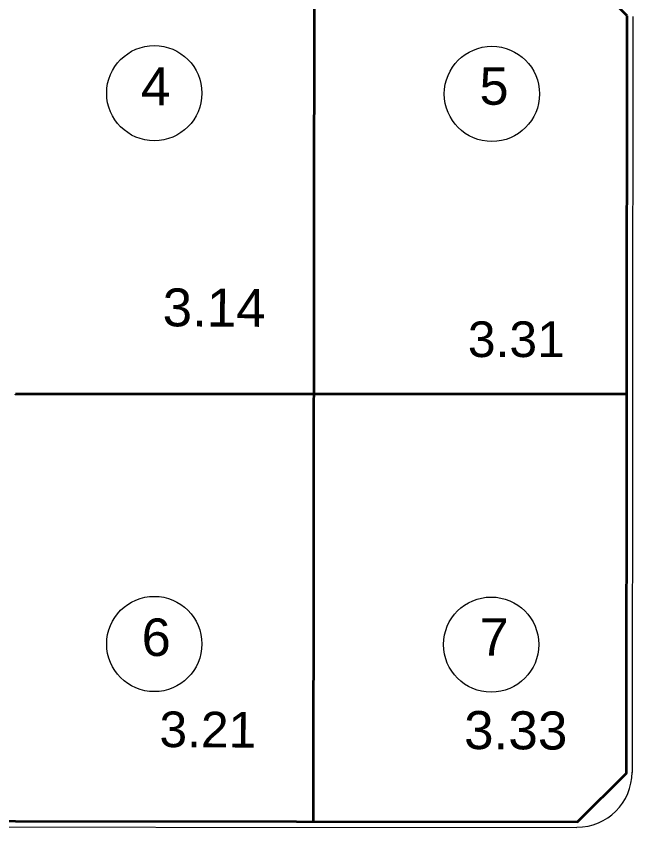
# Model space of a CAD drawing. Header units: millimetres. Extents: x -1787 to 4633, y 81 to 2259.
# Drawn here: x 831.7 to 1140.4, y 1103.2 to 1509.3 of the extents above; entities that cross this region are included whole.
import ezdxf

# ---------------------------------------------------------------- set-up
doc = ezdxf.new("R2010")
doc.units = ezdxf.units.MM
doc.header["$MEASUREMENT"] = 0
doc.layers.get('0').update_dxf_attribs({"linetype": 'CONTINUOUS'})
doc.styles.add('Arial$001', font='arial.ttf', dxfattribs={"height": 2.232})

msp = doc.modelspace()

# ---------------------------------------------------------------- linework, layer by layer
at = {"color": 1, "linetype": 'Continuous', "lineweight": 35, "true_color": 0x000001}
msp.add_lwpolyline([(1137.61776, 1509.44546), (1112.92979, 1534.13344), (576.48319, 1521.97187), (548.26836, 1482.44679), (661.49252, 1127.45073), (690.43705, 1106.65446), (1112.68655, 1106.28961), (1137.25291, 1130.61274)], close=True, dxfattribs=at)
for points in [[(980.61197, 1106.28961), (980.97681, 1530.97143), (980.97681, 1530.97143)], [(1137.25291, 1320.21152), (831.26796, 1320.21152), (831.26796, 1320.21152)]]:
    msp.add_lwpolyline(points, dxfattribs=at)
at = {"color": 5, "linetype": 'Continuous', "lineweight": 20, "true_color": 0x000005}
for points in [[(1140.41492, 1509.20223), (1140.05007, 1130.85597), (1140.05007, 1130.85597)], [(1112.32171, 1103.24922), (690.43705, 1103.49245), (690.43705, 1103.49245)]]:
    msp.add_lwpolyline(points, dxfattribs=at)
at = {"color": 7, "linetype": 'Continuous', "lineweight": 15, "true_color": 0x000007}
for points in [[(900.83211, 1494.60835), (887.69762, 1494.60835), (876.99544, 1483.90618), (876.99544, 1470.77169), (876.99544, 1470.77169), (876.99544, 1457.6372), (887.69762, 1446.93502), (900.83211, 1446.93502), (900.83211, 1446.93502), (913.9666, 1446.93502), (924.66877, 1457.6372), (924.66877, 1470.77169), (924.66877, 1470.77169), (924.66877, 1483.90618), (913.9666, 1494.60835), (900.83211, 1494.60835)], [(1069.87785, 1494.24351), (1056.74336, 1494.24351), (1046.04118, 1483.54133), (1046.04118, 1470.40684), (1046.04118, 1470.40684), (1046.04118, 1457.27235), (1056.74336, 1446.57017), (1069.87785, 1446.57017), (1069.87785, 1446.57017), (1083.01234, 1446.57017), (1093.71451, 1457.27235), (1093.71451, 1470.40684), (1093.71451, 1470.40684), (1093.71451, 1483.54133), (1083.01234, 1494.24351), (1069.87785, 1494.24351)], [(900.83211, 1219.02731), (887.69762, 1219.02731), (876.99544, 1208.32513), (876.99544, 1195.19064), (876.99544, 1195.19064), (876.99544, 1182.05615), (887.69762, 1171.35398), (900.83211, 1171.35398), (900.83211, 1171.35398), (913.9666, 1171.35398), (924.66877, 1182.05615), (924.66877, 1195.19064), (924.66877, 1195.19064), (924.66877, 1208.32513), (913.9666, 1219.02731), (900.83211, 1219.02731)], [(1069.513, 1218.66246), (1056.37851, 1218.66246), (1045.67634, 1208.0819), (1045.67634, 1194.94741), (1045.67634, 1194.94741), (1045.67634, 1181.69131), (1056.37851, 1171.11075), (1069.513, 1171.11075), (1069.513, 1171.11075), (1082.64749, 1171.11075), (1093.34967, 1181.69131), (1093.34967, 1194.94741), (1093.34967, 1194.94741), (1093.34967, 1208.0819), (1082.64749, 1218.66246), (1069.513, 1218.66246)]]:
    msp.add_open_spline(points, degree=3, knots=[0, 0, 0, 0, 0.0625, 0.0625, 0.0625, 0.062501, 0.125, 0.125, 0.125, 0.125001, 0.1875, 0.1875, 0.1875, 0.187501, 1, 1, 1, 1], dxfattribs=at)
at = {"color": 5, "linetype": 'Continuous', "lineweight": 20, "true_color": 0x000005}
msp.add_open_spline([(1112.44332, 1103.49245), (1127.64528, 1103.49245), (1140.05007, 1115.77563), (1140.05007, 1131.0992)], degree=3, dxfattribs=at)

# ---------------------------------------------------------------- texts
at = {"color": 7, "true_color": 0x000007, "style": 'Arial$001'}
for s, height, p in [('4', 19.05014, (894.14325, 1464.7082)), ('5', 18.7361, (1063.67545, 1464.97254)), ('3.31', 17.848515, (1057.8379, 1338.74911)), ('6', 18.77956, (894.50809, 1189.18558)), ('7', 18.66499, (1063.79707, 1189.40091))]:
    msp.add_text(s, height=height, dxfattribs=at).set_placement(p)
for s, height, p in [('3.14', 18.97829, (904.96704, 1354.14229)), ('3.21', 17.819746, (903.38603, 1143.62561)), ('3.33', 19.032445, (1055.89205, 1142.65269))]:
    msp.add_text(s, height=height, rotation=359.6705322, dxfattribs=at).set_placement(p)

doc.saveas('drawing.dxf')
